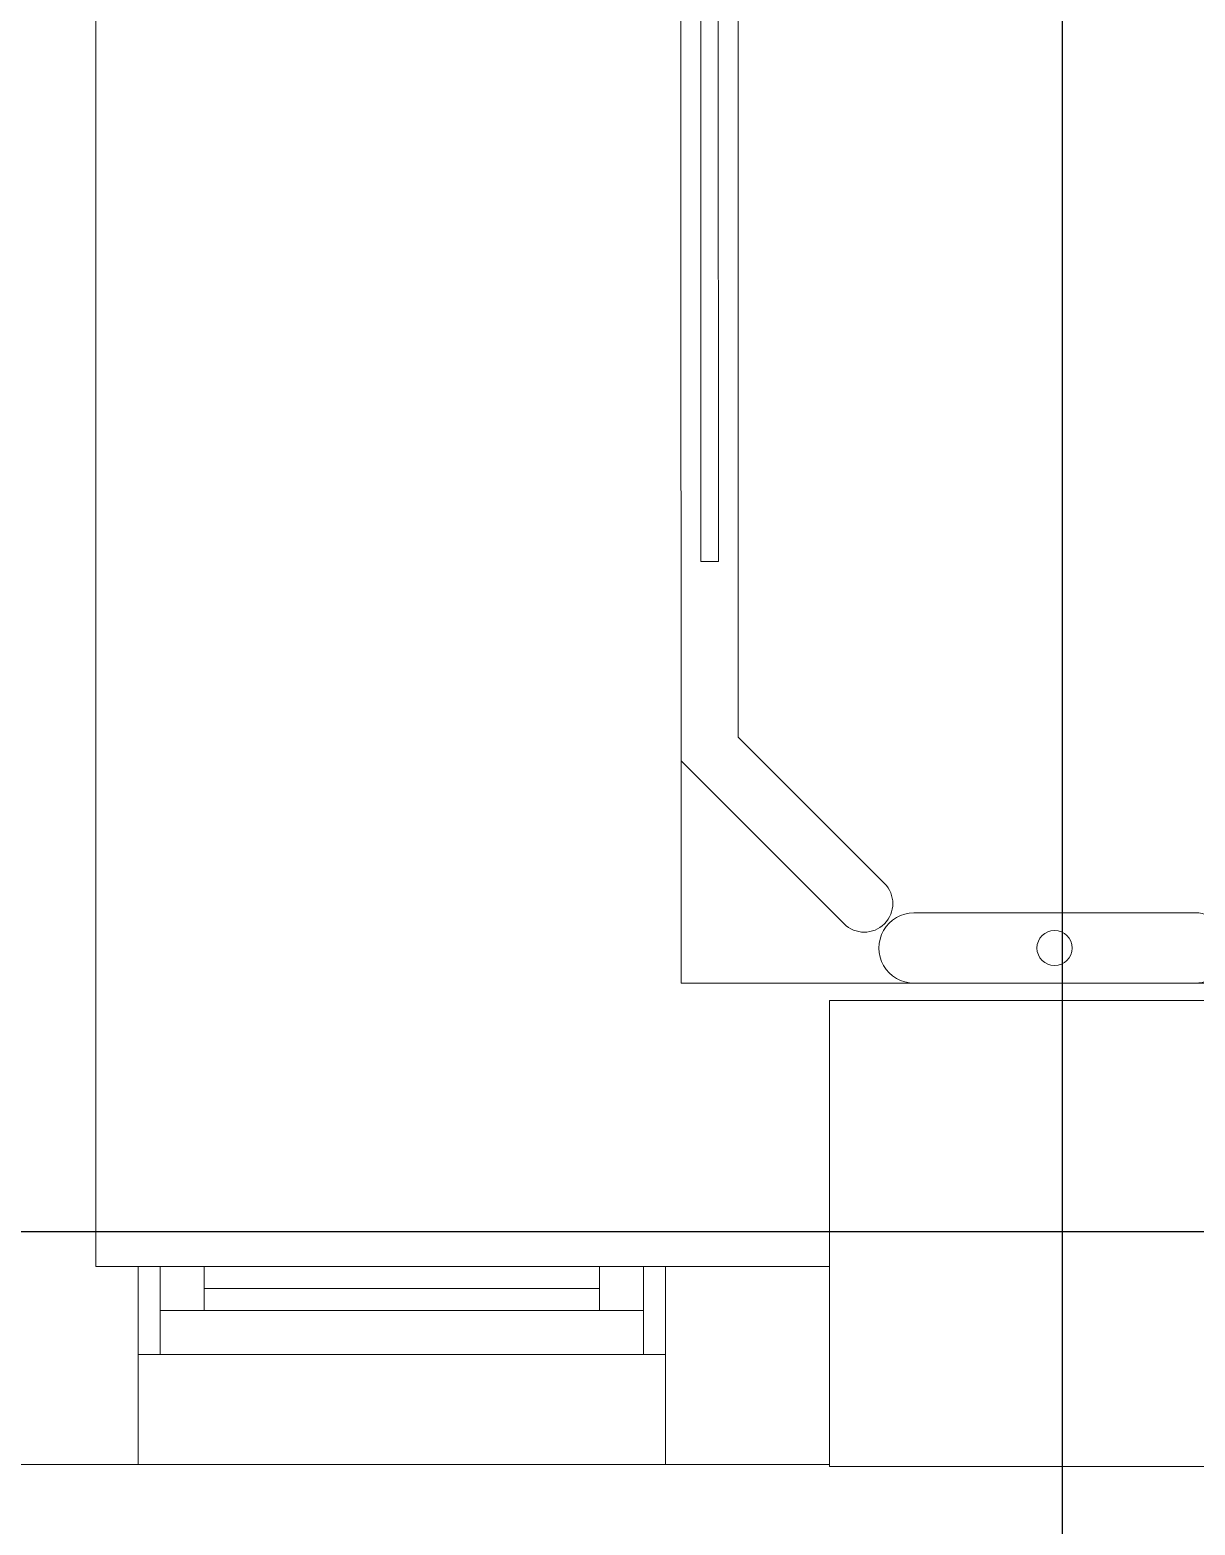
# Model space of a CAD drawing. Header units: metres. Extents: x -18745 to 220762, y -1579758 to -1356048.
# Drawn here: x 143188 to 144515, y -1411822 to -1410121 of the extents above; entities that cross this region are included whole.
import ezdxf

# ---------------------------------------------------------------- set-up
doc = ezdxf.new("R2010")
doc.units = ezdxf.units.M
doc.layers.get('0').update_dxf_attribs({"lineweight": 0})
for name, color, linetype, lineweight in [('A-100 - Copy$0$Aluminum', 8, 'Continuous', 0), ('A-100 - Copy$0$Medical Equipment and Furniture', 8, 'Continuous', 0), ('A-100 - Copy$0$Medical Equipment and Furniture1', 8, 'Continuous', 5), ('A-100 - Copy$0$Proj', 8, 'Continuous', 0), ('A-100 - Copy$0$Structure', 8, 'Continuous', 9), ('A-100 - Copy$0$Walls', 8, 'Continuous', 0)]:
    doc.layers.add(name, color=color, linetype=linetype, lineweight=lineweight)
doc.layers.add('A-100 - Copy$0$axes', color=8, linetype='Continuous')

# ---------------------------------------------------------------- blocks, each defined once
blk = doc.blocks.new('A-100 - Copy$0$HF16786E-P')
at = {"layer": 'A-100 - Copy$0$Medical Equipment and Furniture1'}
for p, q in [((0, -0.425), (0, 0.425)), ((-0.08, -0.16), (-0.08, 0.16)), ((-0.1136, -0.1936), (-0.28, -0.36)), ((-0.0676, -0.2396), (-0.2531, -0.425)), ((-1.86, -0.36), (-0.28, -0.36)), ((-0.48, -0.3825), (-1.66, -0.3825)), ((-0.48, -0.3825), (-0.48, -0.4025)), ((-0.48, -0.4025), (-1.66, -0.4025)), ((-2.14, -0.425), (0, -0.425))]:
    blk.add_line(p, q, dxfattribs=at)
blk.add_circle((-0.04, 0), 0.02, dxfattribs=at)
for centre, radius, start, end in [((-0.04, 0.16), 0.04, 0, 180), ((-0.04, -0.16), 0.04, 180, 0), ((-0.0906, -0.2166), 0.0325, 315, 135)]:
    blk.add_arc(centre, radius, start, end, dxfattribs=at)
blk = doc.blocks.new('A-100 - Copy')
at = {"layer": 'A-100 - Copy$0$Aluminum'}
for p, q in [((143911.7, -1411527.7, -2.4), (143311.7, -1411527.7, -2.4)), ((143336.7, -1411627.7, -2.4), (143336.7, -1411527.7, -2.4)), ((143386.7, -1411577.7, -2.4), (143386.7, -1411527.7, -2.4)), ((143836.7, -1411577.7, -2.4), (143836.7, -1411527.7, -2.4)), ((143886.7, -1411627.7, -2.4), (143886.7, -1411527.7, -2.4)), ((143386.7, -1411552.7, -2.4), (143836.7, -1411552.7, -2.4)), ((143886.7, -1411577.7, -2.4), (143336.7, -1411577.7, -2.4)), ((143911.7, -1411627.7, -2.4), (143311.7, -1411627.7, -2.4))]:
    blk.add_line(p, q, dxfattribs=at)
at = {"layer": 'A-100 - Copy$0$axes'}
for p, q in [((144363.7, -1477297.4, 0), (144363.7, -1387547.7, 0)), ((178940.3, -1411488.2, 2.4), (95846.6, -1411488.2, 2.4))]:
    blk.add_line(p, q, dxfattribs=at)
at = {"layer": 'A-100 - Copy$0$Proj'}
blk.add_line((143311.7, -1411752.7, 0), (143911.7, -1411752.7, 0), dxfattribs=at)
at = {"layer": 'A-100 - Copy$0$Structure', "elevation": 0}
blk.add_lwpolyline([(144098.7, -1411755.2), (144628.7, -1411755.2), (144628.7, -1411225.2), (144098.7, -1411225.2)], close=True, dxfattribs=at)
at = {"layer": 'A-100 - Copy$0$Walls'}
for p, q in [((143263.3, -1407230.6, 0), (143263.3, -1411527.7, 0)), ((143311.7, -1411527.7, 0), (143263.3, -1411527.7, 0)), ((143311.7, -1411527.7, 0), (143311.7, -1411752.7, 0)), ((144098.7, -1411527.7, 0), (143911.7, -1411527.7, 0)), ((143911.7, -1411527.7, 0), (143911.7, -1411752.7, 0)), ((143311.7, -1411752.7, 0), (141526.4, -1411752.7, 0)), ((144098.7, -1411752.7, 0), (143911.7, -1411752.7, 0))]:
    blk.add_line(p, q, dxfattribs=at)
at = {"layer": 'A-100 - Copy$0$Medical Equipment and Furniture', "xscale": 1000, "yscale": 1000, "zscale": 1000, "rotation": 270.0149936594165}
blk.add_blockref('A-100 - Copy$0$HF16786E-P', (144354.7, -1411205.3, 0), dxfattribs=at)

msp = doc.modelspace()

# ---------------------------------------------------------------- block references
msp.add_blockref('A-100 - Copy', (0, 0))

doc.saveas('drawing.dxf')
